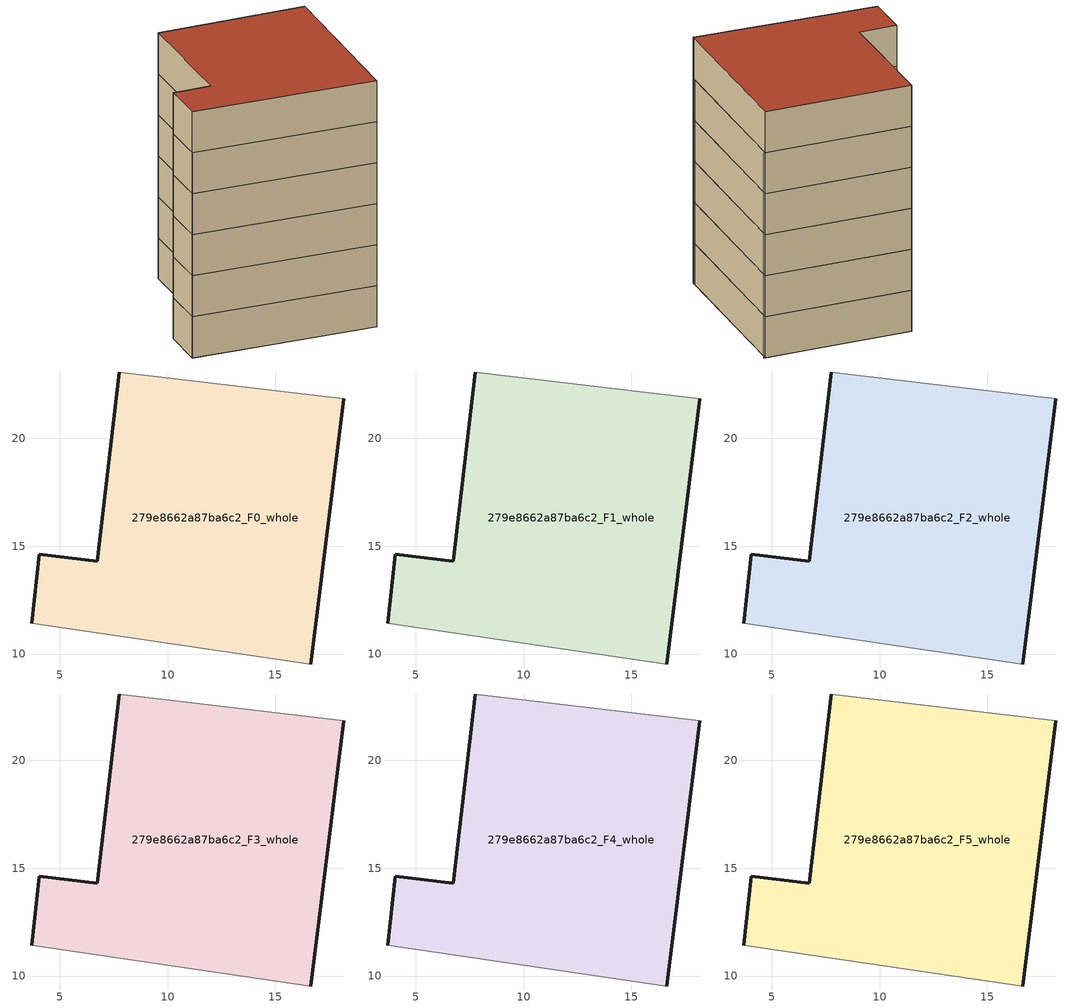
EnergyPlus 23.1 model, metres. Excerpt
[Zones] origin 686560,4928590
279e8662a87ba6c2_F0_whole
 floor ground (EU_floor_Construction): 16.63,9.54 18.18,21.84 7.75,23.08 6.73,14.31 4.06,14.62 3.69,11.43 z0
 wall outside (EU_wall_Construction): 18.18,21.84 16.63,9.54 / 3.69,11.43 4.06,14.62 6.73,14.31 7.75,23.08 z0:3
 wall adiabatic (EU_wall_Construction): 16.63,9.54 3.69,11.43 / 7.75,23.08 18.18,21.84 z0:3
279e8662a87ba6c2_F1_whole
 floor to 279e8662a87ba6c2_F0_whole (EU_floor_Construction): 16.63,9.54 18.18,21.84 7.75,23.08 6.73,14.31 4.06,14.62 3.69,11.43 z3
 wall outside (EU_wall_Construction): 18.18,21.84 16.63,9.54 / 3.69,11.43 4.06,14.62 6.73,14.31 7.75,23.08 z3:6
 wall adiabatic (EU_wall_Construction): 16.63,9.54 3.69,11.43 / 7.75,23.08 18.18,21.84 z3:6
279e8662a87ba6c2_F2_whole
 floor to 279e8662a87ba6c2_F1_whole (EU_floor_Construction): 16.63,9.54 18.18,21.84 7.75,23.08 6.73,14.31 4.06,14.62 3.69,11.43 z6
 wall outside (EU_wall_Construction): 18.18,21.84 16.63,9.54 / 3.69,11.43 4.06,14.62 6.73,14.31 7.75,23.08 z6:9
 wall adiabatic (EU_wall_Construction): 16.63,9.54 3.69,11.43 / 7.75,23.08 18.18,21.84 z6:9
279e8662a87ba6c2_F3_whole
 floor to 279e8662a87ba6c2_F2_whole (EU_floor_Construction): 16.63,9.54 18.18,21.84 7.75,23.08 6.73,14.31 4.06,14.62 3.69,11.43 z9
 wall outside (EU_wall_Construction): 18.18,21.84 16.63,9.54 / 3.69,11.43 4.06,14.62 6.73,14.31 7.75,23.08 z9:12
 wall adiabatic (EU_wall_Construction): 16.63,9.54 3.69,11.43 / 7.75,23.08 18.18,21.84 z9:12
279e8662a87ba6c2_F4_whole
 floor to 279e8662a87ba6c2_F3_whole (EU_floor_Construction): 16.63,9.54 18.18,21.84 7.75,23.08 6.73,14.31 4.06,14.62 3.69,11.43 z12
 wall outside (EU_wall_Construction): 18.18,21.84 16.63,9.54 / 3.69,11.43 4.06,14.62 6.73,14.31 7.75,23.08 z12:15
 wall adiabatic (EU_wall_Construction): 16.63,9.54 3.69,11.43 / 7.75,23.08 18.18,21.84 z12:15
279e8662a87ba6c2_F5_whole
 floor to 279e8662a87ba6c2_F4_whole (EU_floor_Construction): 16.63,9.54 18.18,21.84 7.75,23.08 6.73,14.31 4.06,14.62 3.69,11.43 z15
 wall outside (EU_wall_Construction): 18.18,21.84 16.63,9.54 / 3.69,11.43 4.06,14.62 6.73,14.31 7.75,23.08 z15:18
 wall adiabatic (EU_wall_Construction): 16.63,9.54 3.69,11.43 / 7.75,23.08 18.18,21.84 z15:18
 roof outside (EU_roof_Construction): 18.18,21.84 16.63,9.54 3.69,11.43 4.06,14.62 6.73,14.31 7.75,23.08 z18
shading: 3.69,11.43 16.67,9.8 / 18.28,21.83 7.75,23.05 z0:15
[Building]
EU S2 Campaign: North Axis=0; Terrain=City; Solar Distribution=FullExterior
[Site:Location]
Bologna: Latitude=44.5; Longitude=11.25; Time Zone=1; Elevation=37
[SizingPeriod:WeatherFileDays]
AnnualSizingPeriod: Begin Month=1; Begin Day of Month=1; End Month=12; End Day of Month=31; Day of Week for Start Day=Monday; Use Weather File Daylight Saving Period=No; Use Weather File Rain and Snow Indicators=No
[MATERIAL]
EU_InternalMass_Material: Roughness=MediumRough; Thickness=0.1; Conductivity=1; Density=1800; Specific Heat=900; Thermal Absorptance=0.9; Solar Absorptance=0.7; Visible Absorptance=0.7
[MATERIAL:NOMASS] Roughness=MediumRough; Thermal Absorptance=0.9; Solar Absorptance=0.7; Visible Absorptance=0.7
Name | Thermal Resistance
EU_wall_NoMass | 0.905828
EU_roof_NoMass | 0.37593
EU_floor_NoMass | 0.67114
[CONSTRUCTION]
EU_wall_Construction: EU_wall_NoMass
EU_roof_Construction: EU_roof_NoMass
EU_floor_Construction: EU_floor_NoMass
EU_InternalMass_Construction: EU_InternalMass_Material
[ZONE] Type=1; Multiplier=1; Ceiling Height=autocalculate; Floor Area=autocalculate; Part of Total Floor Area=Yes
Name | Volume
279e8662a87ba6c2_F0_whole | 410.297
279e8662a87ba6c2_F1_whole; 279e8662a87ba6c2_F2_whole; 279e8662a87ba6c2_F3_whole; 279e8662a87ba6c2_F4_whole; 279e8662a87ba6c2_F5_whole | 410.298
[INTERNALMASS] Construction=EU_InternalMass_Construction; Surface Area=136.766
Name | Zone or ZoneList
279e8662a87ba6c2_F0_whole_EU_InternalMass | 279e8662a87ba6c2_F0_whole
279e8662a87ba6c2_F1_whole_EU_InternalMass | 279e8662a87ba6c2_F1_whole
279e8662a87ba6c2_F2_whole_EU_InternalMass | 279e8662a87ba6c2_F2_whole
279e8662a87ba6c2_F3_whole_EU_InternalMass | 279e8662a87ba6c2_F3_whole
279e8662a87ba6c2_F4_whole_EU_InternalMass | 279e8662a87ba6c2_F4_whole
279e8662a87ba6c2_F5_whole_EU_InternalMass | 279e8662a87ba6c2_F5_whole
[OTHEREQUIPMENT] Fuel Type=Electricity; Design Level Calculation Method=Watts/Area; Power per Zone Floor Area=1; Fraction Latent=0; Fraction Radiant=0; Fraction Lost=0; Carbon Dioxide Generation Rate=0; EndUse Subcategory=EU_Step8_InternalGains
Name | Zone or ZoneList or Space or SpaceList | Schedule
EU_Step8_InternalGain_279e8662a87ba6c2_F0_whole_f000 | 279e8662a87ba6c2_F0_whole | EU_Step8_GainSchedule_279e8662a87ba6c2_F0_whole_f000
EU_Step8_InternalGain_279e8662a87ba6c2_F1_whole_f000 | 279e8662a87ba6c2_F1_whole | EU_Step8_GainSchedule_279e8662a87ba6c2_F1_whole_f000
EU_Step8_InternalGain_279e8662a87ba6c2_F2_whole_f000 | 279e8662a87ba6c2_F2_whole | EU_Step8_GainSchedule_279e8662a87ba6c2_F2_whole_f000
EU_Step8_InternalGain_279e8662a87ba6c2_F3_whole_f000 | 279e8662a87ba6c2_F3_whole | EU_Step8_GainSchedule_279e8662a87ba6c2_F3_whole_f000
EU_Step8_InternalGain_279e8662a87ba6c2_F4_whole_f000 | 279e8662a87ba6c2_F4_whole | EU_Step8_GainSchedule_279e8662a87ba6c2_F4_whole_f000
EU_Step8_InternalGain_279e8662a87ba6c2_F5_whole_f000 | 279e8662a87ba6c2_F5_whole | EU_Step8_GainSchedule_279e8662a87ba6c2_F5_whole_f000
[ZONEVENTILATION:DESIGNFLOWRATE] Schedule=EU_AlwaysOn; Design Flow Rate Calculation Method=AirChanges/Hour; Air Changes per Hour=0.73129; Ventilation Type=Natural; Fan Pressure Rise=0; Fan Total Efficiency=1; Constant Term Coefficient=1; Temperature Term Coefficient=0; Velocity Term Coefficient=0; Velocity Squared Term Coefficient=0; Minimum Indoor Temperature=-100; Maximum Indoor Temperature=100; Delta Temperature=-100; Minimum Outdoor Temperature=-100; Maximum Outdoor Temperature=100; Maximum Wind Speed=40
Name | Zone or ZoneList or Space or SpaceList
EU_ConstantAir_279e8662a87ba6c2_F0_whole | 279e8662a87ba6c2_F0_whole
EU_ConstantAir_279e8662a87ba6c2_F1_whole | 279e8662a87ba6c2_F1_whole
EU_ConstantAir_279e8662a87ba6c2_F2_whole | 279e8662a87ba6c2_F2_whole
EU_ConstantAir_279e8662a87ba6c2_F3_whole | 279e8662a87ba6c2_F3_whole
EU_ConstantAir_279e8662a87ba6c2_F4_whole | 279e8662a87ba6c2_F4_whole
EU_ConstantAir_279e8662a87ba6c2_F5_whole | 279e8662a87ba6c2_F5_whole
[HVACTEMPLATE:THERMOSTAT] Constant Heating Setpoint=20; Constant Cooling Setpoint=50
EU_HeatOnly_279e8662a87ba6c2_F0_whole; EU_HeatOnly_279e8662a87ba6c2_F1_whole; EU_HeatOnly_279e8662a87ba6c2_F2_whole; EU_HeatOnly_279e8662a87ba6c2_F3_whole; EU_HeatOnly_279e8662a87ba6c2_F4_whole; EU_HeatOnly_279e8662a87ba6c2_F5_whole
[HVACTEMPLATE:ZONE:IDEALLOADSAIRSYSTEM] System Availability Schedule=EU_AlwaysOn; Maximum Heating Supply Air Temperature=50; Minimum Cooling Supply Air Temperature=13; Maximum Heating Supply Air Humidity Ratio=0.0156; Minimum Cooling Supply Air Humidity Ratio=0.0077; Heating Limit=NoLimit; Cooling Limit=NoLimit; Heating Availability Schedule=EU_AlwaysOn; Cooling Availability Schedule=EU_CoolingOff; Dehumidification Control Type=ConstantSensibleHeatRatio; Cooling Sensible Heat Ratio=0.7; Dehumidification Setpoint=60; Humidification Control Type=None; Humidification Setpoint=30; Outdoor Air Method=None; Outdoor Air Flow Rate per Person=0.00944; Outdoor Air Flow Rate per Zone Floor Area=0; Outdoor Air Flow Rate per Zone=0; Demand Controlled Ventilation Type=None; Outdoor Air Economizer Type=NoEconomizer; Heat Recovery Type=None; Sensible Heat Recovery Effectiveness=0.7; Latent Heat Recovery Effectiveness=0.65
Name | Template Thermostat
279e8662a87ba6c2_F0_whole | EU_HeatOnly_279e8662a87ba6c2_F0_whole
279e8662a87ba6c2_F1_whole | EU_HeatOnly_279e8662a87ba6c2_F1_whole
279e8662a87ba6c2_F2_whole | EU_HeatOnly_279e8662a87ba6c2_F2_whole
279e8662a87ba6c2_F3_whole | EU_HeatOnly_279e8662a87ba6c2_F3_whole
279e8662a87ba6c2_F4_whole | EU_HeatOnly_279e8662a87ba6c2_F4_whole
279e8662a87ba6c2_F5_whole | EU_HeatOnly_279e8662a87ba6c2_F5_whole
[SIZING:ZONE] Zone Cooling Design Supply Air Temperature Input Method=SupplyAirTemperature; Zone Cooling Design Supply Air Temperature=13; Zone Heating Design Supply Air Temperature Input Method=SupplyAirTemperature; Zone Heating Design Supply Air Temperature=50; Zone Cooling Design Supply Air Humidity Ratio=0.008; Zone Heating Design Supply Air Humidity Ratio=0.008; Cooling Design Air Flow Method=DesignDay; Cooling Design Air Flow Rate=0; Cooling Minimum Air Flow per Zone Floor Area=0.000762; Cooling Minimum Air Flow=0; Cooling Minimum Air Flow Fraction=0.2; Heating Design Air Flow Method=DesignDay; Heating Design Air Flow Rate=0; Heating Maximum Air Flow per Zone Floor Area=0.002032; Heating Maximum Air Flow=0.141576; Heating Maximum Air Flow Fraction=0.3; Account for Dedicated Outdoor Air System=No; Dedicated Outdoor Air System Control Strategy=NeutralSupplyAir; Dedicated Outdoor Air Low Setpoint Temperature for Design=autosize; Dedicated Outdoor Air High Setpoint Temperature for Design=autosize; Zone Load Sizing Method=Sensible Load Only No Latent Load; Zone Latent Cooling Design Supply Air Humidity Ratio Input Method=HumidityRatioDifference; Zone Cooling Design Supply Air Humidity Ratio Difference=0.005; Zone Latent Heating Design Supply Air Humidity Ratio Input Method=HumidityRatioDifference; Zone Humidification Design Supply Air Humidity Ratio Difference=0.005
279e8662a87ba6c2_F0_whole; 279e8662a87ba6c2_F1_whole; 279e8662a87ba6c2_F2_whole; 279e8662a87ba6c2_F3_whole; 279e8662a87ba6c2_F4_whole; 279e8662a87ba6c2_F5_whole
[SCHEDULE:CONSTANT]
Name | Hourly Value
EU_AlwaysOn | 1
EU_CoolingOff | 0
[SCHEDULE:FILE] Column Number=1; Rows to Skip at Top=0; Number of Hours of Data=8760; Column Separator=Comma; Interpolate to Timestep=No; Minutes per Item=60; Adjust Schedule for Daylight Savings=Yes
Name | File
EU_Step8_GainSchedule_279e8662a87ba6c2_F0_whole_f000 | ../../schedules/279e8662a87ba6c2/279e8662a87ba6c2_F0_whole_f000_gain.csv
EU_Step8_GainSchedule_279e8662a87ba6c2_F1_whole_f000 | ../../schedules/279e8662a87ba6c2/279e8662a87ba6c2_F1_whole_f000_gain.csv
EU_Step8_GainSchedule_279e8662a87ba6c2_F2_whole_f000 | ../../schedules/279e8662a87ba6c2/279e8662a87ba6c2_F2_whole_f000_gain.csv
EU_Step8_GainSchedule_279e8662a87ba6c2_F3_whole_f000 | ../../schedules/279e8662a87ba6c2/279e8662a87ba6c2_F3_whole_f000_gain.csv
EU_Step8_GainSchedule_279e8662a87ba6c2_F4_whole_f000 | ../../schedules/279e8662a87ba6c2/279e8662a87ba6c2_F4_whole_f000_gain.csv
EU_Step8_GainSchedule_279e8662a87ba6c2_F5_whole_f000 | ../../schedules/279e8662a87ba6c2/279e8662a87ba6c2_F5_whole_f000_gain.csv
